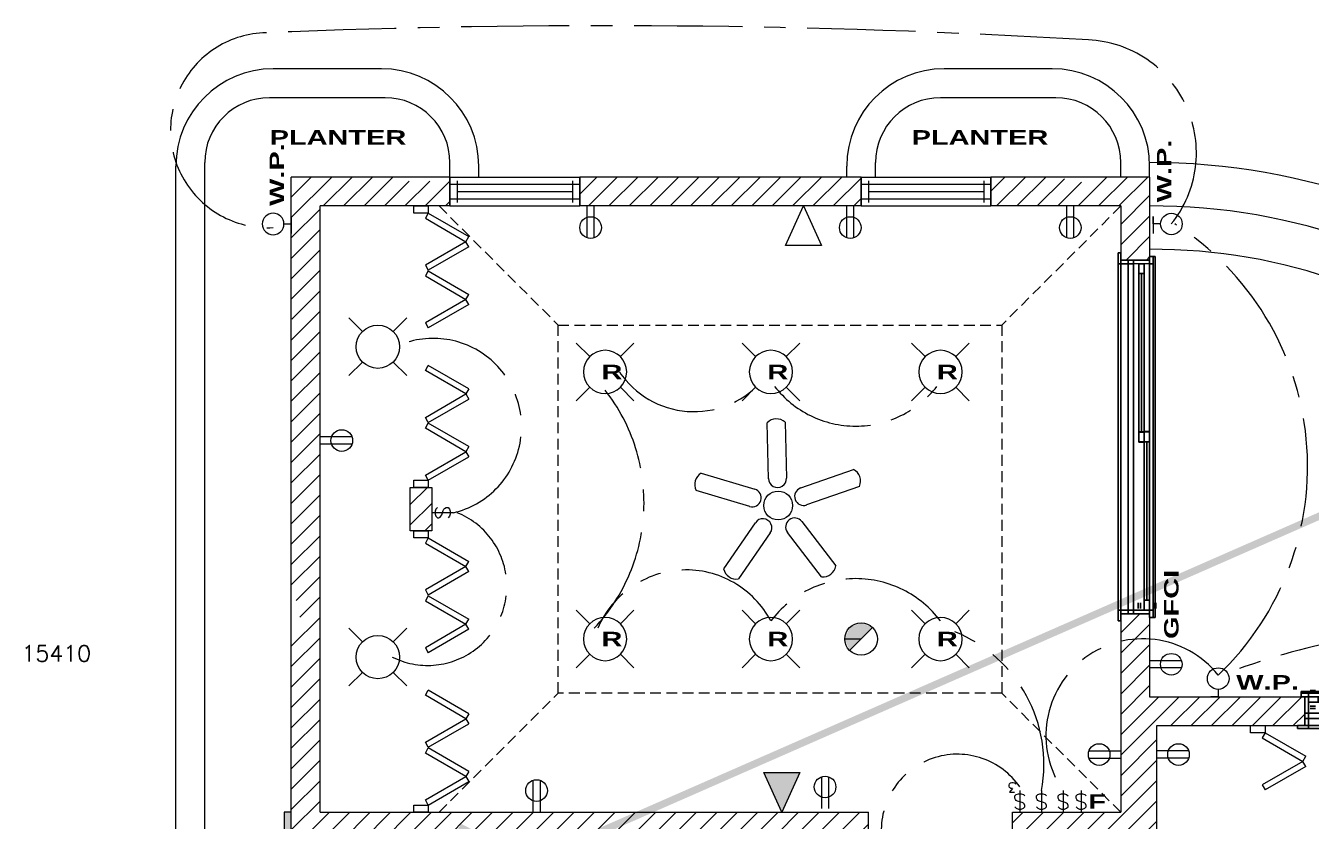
# Model space of a CAD drawing. Header units: inches. Extents: x 110 to 1392, y 6 to 1078.
# Drawn here: x 169.4 to 525.8, y 233.5 to 453.9 of the extents above; entities that cross this region are included whole.
import ezdxf
from ezdxf.enums import TextEntityAlignment as Align

# ---------------------------------------------------------------- set-up
doc = ezdxf.new("R2010")
doc.units = ezdxf.units.IN
doc.header["$LTSCALE"] = 24
doc.header["$MEASUREMENT"] = 0
for name, pattern in [('CENTER', [2, 1.25, -0.25, 0.25, -0.25]), ('DASHED4', [0.1875, 0.125, -0.0625]), ('INVISIBLE', [1000, 0, -1000])]:
    doc.linetypes.add(name, pattern=pattern)
doc.layers.get('0').update_dxf_attribs({"linetype": 'CONTINUOUS'})
for name, color, linetype in [('3DCASE', 7, 'CONTINUOUS'), ('3DDHDW', 7, 'CONTINUOUS'), ('3DDJAMB', 8, 'INVISIBLE'), ('3DDOOR', 10, 'CONTINUOUS'), ('3DGLAZE', 8, 'CONTINUOUS'), ('3DTRIM', 2, 'CONTINUOUS'), ('ANNOBJ', 6, 'CONTINUOUS'), ('BORDERLINE', 5, 'CONTINUOUS'), ('CEILOBJ', 6, 'CONTINUOUS'), ('DASHED', 1, 'DASHED4'), ('DJAMB', 8, 'CONTINUOUS'), ('DOOR', 1, 'CONTINUOUS'), ('DSILL', 1, 'CONTINUOUS'), ('ELIGHTCLG', 74, 'CONTINUOUS'), ('ELIGHTWALL', 74, 'CONTINUOUS'), ('ELINE', 3, 'CENTER'), ('EPOWER', 74, 'CONTINUOUS'), ('ESWITCH', 74, 'CONTINUOUS'), ('HEADER', 2, 'INVISIBLE'), ('JAMB', 2, 'CONTINUOUS'), ('OPENING', 7, 'CONTINUOUS'), ('POCH', 52, 'CONTINUOUS'), ('TEXT', 7, 'CONTINUOUS'), ('TEXT-1', 7, 'CONTINUOUS'), ('TEXT-ELEC-KEY', 7, 'CONTINUOUS'), ('THIN', 1, 'CONTINUOUS'), ('WALL', 2, 'CONTINUOUS'), ('WALLS', 162, 'CONTINUOUS')]:
    doc.layers.add(name, color=color, linetype=linetype)
doc.styles.add('ANNTEXT', font='romans.shx')
doc.styles.add('CITYBLUEPRINT', font='cityb___.ttf', dxfattribs={"width": 1.5, "height": 4})
pattern_1 = [(45, (77, -461), (-2.828427, 2.828427), [])]

# ---------------------------------------------------------------- blocks, each defined once
blk = doc.blocks.new('WDQ_JAMB')
at = {"color": 0}
blk.add_lwpolyline([(-0.5, -0.5), (0.5, -0.5), (0.5, 0.5), (-0.5, 0.5)], close=True, dxfattribs=at)
blk = doc.blocks.new('DOOR3D12')
at = {"layer": '3DDOOR'}
for points in [[(0, 0, -1), (0, 1, -1), (0, 1), (0, 0)], [(0.5143, 1), (0.5143, 1, -1), (0, 1, -1), (0, 1)], [(0.0286, 0.975, -1), (0.0286, 0.0375, -1), (0.0286, 0.0375), (0.0286, 0.975)], [(0.4857, 0.975, -1), (0.0286, 0.975, -1), (0.0286, 0.975), (0.4857, 0.975)], [(1, 1, -1), (1, 1, -2), (0.4857, 1, -2), (0.4857, 1, -1)], [(0.4857, 0, -2), (0.4857, 1, -2), (0.4857, 1, -1), (0.4857, 0, -1)], [(0.4857, 0.975), (0.4857, 0.0375), (0.4857, 0.0375, -1), (0.4857, 0.975, -1)], [(0.5143, 0.975, -2), (0.5142, 0.0375, -2), (0.5142, 0.0375, -1), (0.5143, 0.975, -1)], [(0.5143, 0, -1), (0.5143, 1, -1), (0.5143, 1), (0.5143, 0)], [(0.9714, 0.975, -2), (0.5143, 0.975, -2), (0.5143, 0.975, -1), (0.9714, 0.975, -1)], [(0.9714, 0.975, -1), (0.9714, 0.0375, -1), (0.9714, 0.0375, -2), (0.9714, 0.975, -2)], [(1, 0, -2), (1, 1, -2), (1, 1, -1), (1, 0, -1)], [(0.4857, 0.0375, -1), (0.0286, 0.0375, -1), (0.0286, 0.0375), (0.4857, 0.0375)], [(0.9714, 0.0375, -2), (0.5142, 0.0375, -2), (0.5142, 0.0375, -1), (0.9714, 0.0375, -1)], [(0, 0), (0.5143, 0), (0.5143, 0, -1), (0, 0, -1)], [(0.4857, 0, -1), (1, 0, -1), (1, 0, -2), (0.4857, 0, -2)]]:
    blk.add_3dface(points, dxfattribs=at)
for points, invisible_edges in [([(0.0286, 0.975, -1), (0, 1, -1), (0.5143, 1, -1), (0.4857, 0.975, -1)], 5), ([(0.0286, 0.0375, -1), (0, 0, -1), (0, 1, -1), (0.0286, 0.975, -1)], 5), ([(0.0286, 0.975), (0, 1), (0.5143, 1), (0.4857, 0.975)], 5), ([(0.0286, 0.0375), (0, 0), (0, 1), (0.0286, 0.975)], 5), ([(0.5142, 0.0375, -2), (0.4857, 0, -2), (0.4857, 1, -2), (0.5143, 0.975, -2)], 5), ([(0.5143, 0.975, -2), (0.4857, 1, -2), (1, 1, -2), (0.9714, 0.975, -2)], 5), ([(0.4857, 0.0375, -1), (0.4857, 0.975, -1), (0.5143, 1, -1), (0.5143, 0, -1)], 10), ([(0.5142, 0.0375, -1), (0.4857, 0, -1), (0.4857, 1, -1), (0.5143, 0.975, -1)], 5), ([(0.5143, 0.975, -1), (0.4857, 1, -1), (1, 1, -1), (0.9714, 0.975, -1)], 5), ([(0.4857, 0.0375), (0.4857, 0.975), (0.5143, 1), (0.5143, 0)], 10), ([(0.9714, 0.0375, -2), (0.9714, 0.975, -2), (1, 1, -2), (1, 0, -2)], 10), ([(0.9714, 0.0375, -1), (0.9714, 0.975, -1), (1, 1, -1), (1, 0, -1)], 10), ([(0.4857, 0.0375, -1), (0.5143, 0, -1), (0, 0, -1), (0.0286, 0.0375, -1)], 5), ([(0.4857, 0.0375), (0.5143, 0), (0, 0), (0.0286, 0.0375)], 5), ([(0.9714, 0.0375, -2), (1, 0, -2), (0.4857, 0, -2), (0.5142, 0.0375, -2)], 5), ([(0.9714, 0.0375, -1), (1, 0, -1), (0.4857, 0, -1), (0.5142, 0.0375, -1)], 5)]:
    blk.add_3dface(points, dxfattribs=dict(at, invisible_edges=invisible_edges))
at = {"layer": '3DGLAZE'}
for points in [[(0.4857, 0.0375, -0.5), (0.0286, 0.0375, -0.5), (0.0286, 0.975, -0.5), (0.4857, 0.975, -0.5)], [(0.9714, 0.0375, -1.5), (0.5142, 0.0375, -1.5), (0.5143, 0.975, -1.5), (0.9714, 0.975, -1.5)]]:
    blk.add_3dface(points, dxfattribs=at)
blk = doc.blocks.new('DOORKNB3')
at = {"flags": 128}
for points, elevation in [([(-0.75, 5.69), (0.75, 5.69), (0.75, -3.31), (-0.75, -3.31)], -3.75), ([(-0.75, 5.69), (0.75, 5.69), (0.75, -3.31), (-0.75, -3.31)], 1.25), ([(-0.19, 4.28), (-0.38, 3.96), (-0.19, 3.63), (0.19, 3.63), (0.38, 3.96), (0.19, 4.28)], -3), ([(-0.19, -1.26), (-0.38, -1.58), (-0.19, -1.91), (0.19, -1.91), (0.38, -1.58), (0.19, -1.26)], -3)]:
    blk.add_lwpolyline(points, close=True, dxfattribs=dict(at, elevation=elevation))
for points in [[(-0.19, 4.28), (-0.38, 3.96), (-0.19, 3.63), (0.19, 3.63), (0.38, 3.96), (0.19, 4.28)], [(-0.19, -1.26), (-0.38, -1.58), (-0.19, -1.91), (0.19, -1.91), (0.38, -1.58), (0.19, -1.26)]]:
    blk.add_lwpolyline(points, close=True, dxfattribs=at)
for points in [[(0.75, 5.69, -3.75), (-0.75, 5.69, -3.75), (-0.75, -3.31, -3.75), (0.75, -3.31, -3.75)], [(0.75, 5.69, -3), (-0.75, 5.69, -3), (-0.75, -3.31, -3), (0.75, -3.31, -3)], [(0.75, 5.69, 2), (-0.75, 5.69, 2), (-0.75, -3.31, 2), (0.75, -3.31, 2)], [(0.75, 5.69, 1.25), (-0.75, 5.69, 1.25), (-0.75, -3.31, 1.25), (0.75, -3.31, 1.25)]]:
    blk.add_3dface(points)
blk = doc.blocks.new('DR_S2')
at = {"layer": 'DOOR'}
for p, q in [((-0.015625, 0), (-0.015625, -1)), ((-0.015625, 0), (0.5, 0)), ((0.5, 0), (0.5, -1)), ((-0.5, -1), (-0.5, -2)), ((-0.5, -1), (0.015625, -1)), ((-0.015625, -1), (0.5, -1)), ((0.015625, -1), (0.015625, -2)), ((-0.5, -2), (0.015625, -2))]:
    blk.add_line(p, q, dxfattribs=at)
blk = doc.blocks.new('ABWD_SD8')
at = {"layer": 'DJAMB'}
for p, q in [((-98, 0), (-97, 0)), ((-97, 0, -4.5), (-98, 0, -4.5)), ((-97, 0), (-97, 0, -4.5)), ((0, 0), (-1, 0)), ((-1, 0), (-1, 0, -4.5)), ((-1, 0, -4.5), (0, 0, -4.5))]:
    blk.add_line(p, q, dxfattribs=at)
at = {"layer": '3DDHDW', "zscale": 0.8571428571428571}
blk.add_blockref('DOORKNB3', (-95.75, 36), dxfattribs=at)
at = {"layer": '3DDOOR', "xscale": 96, "yscale": 79, "zscale": 1.5}
blk.add_blockref('DOOR3D12', (-97, 0), dxfattribs=at)
at = {"layer": 'DOOR', "extrusion": (0, -1, 0), "xscale": -96, "yscale": 1.5}
blk.add_blockref('DR_S2', (-49, 0), dxfattribs=at)
at = {"layer": '3DDJAMB'}
mesh = blk.add_polyface(dxfattribs=at)
corners = [(0, 0), (0, 80), (-1, 0), (-1, 79), (-1, 0, -4.5), (-1, 79, -4.5), (0, 0, -4.5), (0, 80, -4.5), (-98, 80), (-97, 79), (-97, 79, -4.5), (-98, 80, -4.5), (-98, 0), (-97, 0), (-97, 0, -4.5), (-98, 0, -4.5)]
mesh.append_faces([[corners[k] for k in face] for face in [(0, 1, 3, 2), (2, 3, 5, 4), (4, 5, 7, 6), (6, 7, 1, 0), (1, 8, 9, 3), (3, 9, 10, 5), (5, 10, 11, 7), (7, 11, 8, 1), (8, 12, 13, 9), (9, 13, 14, 10), (10, 14, 15, 11), (11, 15, 12, 8), (12, 13, 14, 15)]])
mesh.append_faces([[corners[k] for k in face] for face in [(0, 2, 4, 6)]], dxfattribs={"vtx0": -1, "vtx1": -1, "vtx2": -1, "vtx3": -1})
blk = doc.blocks.new('ABWD$SD8$1711')
at = {"layer": '3DTRIM'}
mesh = blk.add_polyface(dxfattribs=at)
corners = [(-1, 0, -8), (-1, 80, -8), (-1, 0, -8.75), (-1, 80, -8.75), (2, 0, -8.75), (2, 83, -8.75), (2, 0, -8), (2, 83, -8), (-97, 80, -8), (-97, 80, -8.75), (-100, 83, -8.75), (-100, 83, -8), (-97, 0, -8), (-97, 0, -8.75), (-100, 0, -8.75), (-100, 0, -8)]
mesh.append_faces([[corners[k] for k in face] for face in [(0, 1, 3, 2), (2, 3, 5, 4), (4, 5, 7, 6), (6, 7, 1, 0), (1, 8, 9, 3), (3, 9, 10, 5), (5, 10, 11, 7), (7, 11, 8, 1), (8, 12, 13, 9), (9, 13, 14, 10), (10, 14, 15, 11), (11, 15, 12, 8), (12, 13, 14, 15)]])
mesh.append_faces([[corners[k] for k in face] for face in [(0, 2, 4, 6)]], dxfattribs={"vtx0": -1, "vtx1": -1, "vtx2": -1, "vtx3": -1})
mesh = blk.add_polyface(dxfattribs=at)
corners = [(-1, 0, -4.5), (-1, 80, -4.5), (0, 0, -4.5), (0, 81, -4.5), (0, 0, -8), (0, 81, -8), (-1, 0, -8), (-1, 80, -8), (-97, 80, -4.5), (-98, 81, -4.5), (-98, 81, -8), (-97, 80, -8), (-97, 0, -4.5), (-98, 0, -4.5), (-98, 0, -8), (-97, 0, -8)]
mesh.append_faces([[corners[k] for k in face] for face in [(0, 1, 3, 2), (2, 3, 5, 4), (4, 5, 7, 6), (6, 7, 1, 0), (1, 8, 9, 3), (3, 9, 10, 5), (5, 10, 11, 7), (7, 11, 8, 1), (8, 12, 13, 9), (9, 13, 14, 10), (10, 14, 15, 11), (11, 15, 12, 8), (12, 13, 14, 15)]])
mesh.append_faces([[corners[k] for k in face] for face in [(0, 2, 4, 6)]], dxfattribs={"vtx0": -1, "vtx1": -1, "vtx2": -1, "vtx3": -1})
blk = doc.blocks.new('ABWD$SD8')
at = {"layer": '3DCASE'}
mesh = blk.add_polyface(dxfattribs=at)
corners = [(-1, 0, 1), (-1, 80, 1), (-1, 0), (-1, 80), (1, 0), (1, 82), (1, 0, 1), (1, 82, 1), (-97, 80, 1), (-97, 80), (-99, 82), (-99, 82, 1), (-97, 0, 1), (-97, 0), (-99, 0), (-99, 0, 1)]
mesh.append_faces([[corners[k] for k in face] for face in [(0, 1, 3, 2), (2, 3, 5, 4), (4, 5, 7, 6), (6, 7, 1, 0), (1, 8, 9, 3), (3, 9, 10, 5), (5, 10, 11, 7), (7, 11, 8, 1), (8, 12, 13, 9), (9, 13, 14, 10), (10, 14, 15, 11), (11, 15, 12, 8), (12, 13, 14, 15)]])
mesh.append_faces([[corners[k] for k in face] for face in [(0, 2, 4, 6)]], dxfattribs={"vtx0": -1, "vtx1": -1, "vtx2": -1, "vtx3": -1})
blk = doc.blocks.new('ABWD_SD8_1711')
at = {"layer": '3DDHDW'}
for points in [[(-50.001, 1), (50.001, 1), (50.001, 0, 1.5), (-50.001, 0, 1.5)], [(-50.001, 1), (-50.001, 0), (-50.001, 0, 1.5)], [(-50.001, 0, 1.5), (50.001, 0, 1.5), (50.001, 0, 1.5), (-50.001, 0, 1.5)], [(-49, 1, -4.5), (49, 1, -4.5), (49, 0, -6), (-49, 0, -6)], [(-49, 1, -4.5), (-49, 0, -4.5), (-49, 0, -6)], [(-49, 0, -6), (49, 0, -6), (49, 0, -6), (-49, 0, -6)], [(-48, 1), (48, 1), (48, 1, -4.5), (-48, 1, -4.5)], [(49, 1, -4.5), (49, 0, -4.5), (49, 0, -6)], [(50.001, 1), (50.001, 0), (50.001, 0, 1.5)]]:
    blk.add_3dface(points, dxfattribs=at)
at = {"layer": 'DSILL'}
for p, q in [((-50.001, 0), (-50.001, 0, 1.5)), ((-50.001, 0, 1.5), (50.001, 0, 1.5)), ((-49, 0, -4.5), (-49, 0, -6)), ((-49, 0, -6), (49, 0, -6)), ((49, 0, -6), (49, 0, -4.5)), ((50.001, 0, 1.5), (50.001, 0))]:
    blk.add_line(p, q, dxfattribs=at)
at = {"layer": 'HEADER'}
for p, q in [((49, 0), (-49, 0)), ((49, 0, -8), (-49, 0, -8))]:
    blk.add_line(p, q, dxfattribs=at)
for name, p in [('ABWD$SD8$1711', (49, 0)), ('ABWD$SD8', (49, 0)), ('ABWD_SD8', (49, 1))]:
    blk.add_blockref(name, p)
blk = doc.blocks.new('E_L1')
at = {"color": 0}
for p, q in [((-0.707, 0.707), (-1.333, 1.333)), ((0.707, 0.707), (1.333, 1.333)), ((-1.333, -1.333), (-0.707, -0.707)), ((1.333, -1.333), (0.707, -0.707))]:
    blk.add_line(p, q, dxfattribs=at)
blk.add_circle((0, 0), 1, dxfattribs=at)
blk = doc.blocks.new('CFAN48')
at = {"color": 0}
for p, q in [((-2.69, 7.43), (-3.08, 22.93)), ((1.92, 23.06), (2.31, 7.56)), ((-21.33, 8.95), (-6.48, 4.53)), ((6.24, 4.85), (20.86, 10.01)), ((-7.9, -0.26), (-22.76, 4.16)), ((22.52, 5.3), (7.9, 0.14)), ((-15.11, -17.52), (-6.31, -4.76)), ((6.54, -4.43), (15.97, -16.74)), ((-2.2, -7.59), (-10.99, -20.36)), ((12, -19.78), (2.57, -7.47))]:
    blk.add_line(p, q, dxfattribs=at)
blk.add_circle((0, 0), 4, dxfattribs=at)
for centre, radius, start, end in [((-0.51, 20.37), 3.63, 47.8385, 135.0442), ((-19.53, 5.81), 3.63, 119.8385, 207.0442), ((-0.19, 7.5), 2.5, 181.4413, 1.4413), ((19.21, 6.78), 3.63, 335.8385, 63.0442), ((-7.19, 2.14), 2.5, 253.4413, 73.4413), ((7.07, 2.5), 2.5, 109.4413, 289.4413), ((4.56, -5.95), 2.5, 37.4413, 217.4413), ((-4.25, -6.18), 2.5, 325.4413, 145.4413), ((-11.56, -16.78), 3.63, 191.8385, 279.0442), ((12.39, -16.18), 3.63, 263.8385, 351.0442)]:
    blk.add_arc(centre, radius, start, end, dxfattribs=at)
blk = doc.blocks.new('AG15C')
for p, q in [((1, 0), (0, 0)), ((0.184, 0.165), (0.15, 0.068)), ((0.15, 0.068), (0.15, -0.068)), ((0.252, 0.233), (0.184, 0.165)), ((0.451, -0.102), (0.519, 0.102)), ((0.519, 0.102), (0.549, 0.165)), ((0.549, 0.165), (0.583, 0.199)), ((0.583, 0.199), (0.651, 0.233)), ((0.651, 0.233), (0.753, 0.233)), ((0.753, 0.233), (0.816, 0.165)), ((0.816, 0.165), (0.85, 0.068)), ((0.85, 0.068), (0.85, -0.068)), ((1.103, 0.344), (0.931, 0.472)), ((0.931, 0.472), (0.931, 0.238)), ((1.103, 0.409), (1.125, 0.45)), ((1.103, 0.344), (1.103, 0.409)), ((1.125, 0.45), (1.147, 0.472)), ((1.147, 0.472), (1.209, 0.494)), ((1.209, 0.494), (1.253, 0.494)), ((1.253, 0.494), (1.319, 0.472)), ((1.337, 0.216), (1.297, 0.194)), ((1.319, 0.472), (1.359, 0.431)), ((1.359, 0.238), (1.337, 0.216)), ((1.359, 0.431), (1.381, 0.366)), ((1.381, 0.3), (1.359, 0.238)), ((1.381, 0.366), (1.381, 0.3)), ((0.15, -0.068), (0.184, -0.165)), ((0.184, -0.165), (0.252, -0.233)), ((0.252, -0.233), (0.315, -0.233)), ((0.315, -0.233), (0.383, -0.199)), ((0.383, -0.199), (0.417, -0.165)), ((0.417, -0.165), (0.451, -0.102)), ((0.816, -0.165), (0.753, -0.233)), ((0.85, -0.068), (0.816, -0.165))]:
    blk.add_line(p, q)
blk = doc.blocks.new('AG15B')
for p, q in [((1, 0), (0, 0)), ((0.184, 0.165), (0.15, 0.068)), ((0.15, 0.068), (0.15, -0.068)), ((0.252, 0.233), (0.184, 0.165)), ((0.451, -0.102), (0.519, 0.102)), ((0.519, 0.102), (0.549, 0.165)), ((0.549, 0.165), (0.583, 0.199)), ((0.583, 0.199), (0.651, 0.233)), ((0.651, 0.233), (0.753, 0.233)), ((0.753, 0.233), (0.816, 0.165)), ((0.816, 0.165), (0.85, 0.068)), ((0.85, 0.068), (0.85, -0.068)), ((0.15, -0.068), (0.184, -0.165)), ((0.184, -0.165), (0.252, -0.233)), ((0.252, -0.233), (0.315, -0.233)), ((0.315, -0.233), (0.383, -0.199)), ((0.383, -0.199), (0.417, -0.165)), ((0.417, -0.165), (0.451, -0.102)), ((0.816, -0.165), (0.753, -0.233)), ((0.85, -0.068), (0.816, -0.165))]:
    blk.add_line(p, q)
blk = doc.blocks.new('AB151')
for p, q in [((1.472, 0.166), (0, 0.166)), ((1.472, -0.166), (0, -0.166))]:
    blk.add_line(p, q)
blk.add_circle((1, 0), 0.5)
blk = doc.blocks.new('AB161')
for p, q in [((0, 0), (0, 0.346)), ((0, 0.346), (0, -0.433)), ((0.338, 0), (0, 0))]:
    blk.add_line(p, q)
blk.add_circle((0.838, 0), 0.5)

msp = doc.modelspace()

# ---------------------------------------------------------------- hatches: boundary and pattern name
at = {"layer": 'POCH'}
h = msp.add_hatch(dxfattribs=at)
h.set_pattern_fill('_U', color=256, scale=4, angle=45, style=0, pattern_type=0)
h.set_pattern_definition(pattern_1)
edge = h.paths.add_edge_path()
edge.add_line((403, 236), (251, 236))
edge.add_line((251, 236), (251, 404))
edge.add_line((251, 404), (287, 404))
edge.add_line((287, 404), (287, 412))
edge.add_line((287, 412), (284.4063796, 412))
edge.add_arc((279.0694213, 421.9894349), 11.32572, 268.952645747, 298.113819695, ccw=False)
edge.add_arc((277.8570042, 421.9466137), 11.32572, 241.429862899, 275.092915119, ccw=False)
edge.add_line((272.4406577, 412), (243, 412))
edge.add_line((243, 412), (243, 377.9549674))
edge.add_arc((232.0694213, 374.9894349), 11.32572, 0, 15.179300791, ccw=False)
edge.add_arc((232.0694213, 374.9894349), 11.32572, -15.179300791, 0, ccw=False)
edge.add_line((243, 372.0239024), (243, 296.9548278))
edge.add_arc((234.0694213, 289.9894349), 11.32572, 0, 37.952401962, ccw=False)
edge.add_arc((234.0694213, 289.9894349), 11.32572, 322.047598038, 360, ccw=False)
edge.add_line((243, 283.024042), (243, 228))
edge.add_line((243, 228), (287, 228))
edge.add_line((287, 228), (287, 194))
edge.add_line((287, 194), (295, 194))
edge.add_line((295, 194), (295, 230))
edge.add_line((295, 230), (397, 230))
edge.add_line((397, 230), (397, 206))
edge.add_line((397, 206), (373, 206))
edge.add_line((373, 206), (373, 202))
edge.add_line((373, 202), (397, 202))
edge.add_line((397, 202), (397, 98))
edge.add_line((397, 98), (403, 98))
edge.add_line((403, 98), (403, 236))
h = msp.add_hatch(dxfattribs=at)
h.set_pattern_fill('_U', color=256, scale=4, angle=45, style=0, pattern_type=0)
h.set_pattern_definition(pattern_1)
h.paths.add_polyline_path([(401, 412), (323, 412), (323, 404), (401, 404)])
h = msp.add_hatch(dxfattribs=at)
h.set_pattern_fill('_U', color=256, scale=4, angle=45, style=0, pattern_type=0)
h.set_pattern_definition(pattern_1)
edge = h.paths.add_edge_path()
edge.add_line((481, 412), (468.4063796, 412))
edge.add_arc((463.0694213, 421.9894349), 11.32572, 268.952645747, 298.113819695, ccw=False)
edge.add_arc((461.8570042, 421.9466137), 11.32572, 241.429862899, 275.092915119, ccw=False)
edge.add_line((456.4406577, 412), (437, 412))
edge.add_line((437, 412), (437, 404))
edge.add_line((437, 404), (473, 404))
edge.add_line((473, 404), (473, 389))
edge.add_line((473, 389), (481, 389))
edge.add_line((481, 389), (481, 412))
h = msp.add_hatch(dxfattribs=at)
h.set_pattern_fill('_U', color=256, scale=4, angle=45, style=0, pattern_type=0)
h.set_pattern_definition([(45, (0, 0), (-2.828427, 2.828427), [])])
h.paths.add_polyline_path([(282, 326), (276, 326), (276, 314), (282, 314)])
h = msp.add_hatch(dxfattribs=at)
h.set_pattern_fill('_U', color=256, scale=4, angle=45, style=0, pattern_type=0)
h.set_pattern_definition(pattern_1)
h.paths.add_polyline_path([(481, 291), (473, 291), (473, 236), (443, 236), (443, 230), (447, 230), (473, 230), (473, 214), (483, 214), (483, 260), (524, 260), (524, 268), (481, 268)])

# ---------------------------------------------------------------- linework, layer by layer
at = {"layer": 'ANNOBJ'}
for p, q in [((268, 442), (238, 442)), ((454, 442), (424, 442)), ((269, 434), (237, 434)), ((455, 434), (423, 434)), ((211, 51), (211, 415)), ((219, 50), (219, 416)), ((287, 412), (287, 416)), ((295, 412), (295, 415)), ((397, 412), (397, 415)), ((405, 412), (405, 416)), ((473, 412), (473, 416)), ((481, 412), (481, 415))]:
    msp.add_line(p, q, dxfattribs=at)
msp.add_lwpolyline([(305.3357268, 223.2559119, 3, 3, 0), (289.3285464, 231.4881762, 0, 0, 0), (195, 280, 0, 0, 0), (192, 280, 0, 0, 0)], format="xyseb", dxfattribs=at)
for centre, radius, start, end in [((238, 415), 27, 90, 180), ((268, 415), 27, 0, 90), ((424, 415), 27, 90, 180), ((454, 415), 27, 0, 90), ((237, 416), 18, 90, 180), ((269, 416), 18, 0, 90), ((423, 416), 18, 90, 180), ((455, 416), 18, 0, 90), ((481.6080142, 235.1260822), 180.8750961, 10.471666809, 90.222066707), ((481.6080142, 235.1260822), 168.8750961, 11.225101656, 90.222066707), ((481.6080142, 235.1260822), 156.8750961, 12.096259352, 90.222066707)]:
    msp.add_arc(centre, radius, start, end, dxfattribs=at)
at = {"layer": 'BORDERLINE'}
msp.add_line((243, 236), (241, 236), dxfattribs=at)
at = {"layer": 'DASHED'}
for p, q in [((284, 404), (317, 371)), ((473, 404), (440, 371)), ((317, 371), (440, 371)), ((317, 269), (317, 371)), ((440, 371), (440, 269)), ((284, 236), (317, 269)), ((440, 269), (317, 269)), ((473, 236), (440, 269))]:
    msp.add_line(p, q, dxfattribs=at)
at = {"layer": 'DASHED', "const_width": 2}
msp.add_lwpolyline([(293, 215), (683, 386)], dxfattribs=at)
at = {"layer": 'DOOR'}
for p, q in [((281, 402), (280.1875, 400.5927087)), ((280.1875, 400.5927087), (291.4458302, 394.0927087)), ((281, 402), (292.2583302, 395.5)), ((291.4458302, 394.0927087), (280.1875, 387.5927087)), ((292.2583302, 392.6854174), (281, 386.1854174)), ((291.4458302, 394.0927087), (292.2583302, 395.5)), ((292.2583302, 392.6854174), (291.4458302, 394.0927087)), ((280.1875, 387.5927087), (281, 386.1854174)), ((281, 386), (280.1875, 384.5927087)), ((281, 386), (292.2583302, 379.5)), ((280.1875, 384.5927087), (291.4458302, 378.0927087)), ((291.4458302, 378.0927087), (280.1875, 371.5927087)), ((291.4458302, 378.0927087), (292.2583302, 379.5)), ((292.2583302, 376.6854174), (291.4458302, 378.0927087)), ((292.2583302, 376.6854174), (281, 370.1854174)), ((280.1875, 371.5927087), (281, 370.1854174)), ((280.1875, 358.4072913), (281, 359.8145826)), ((291.4458302, 351.9072913), (280.1875, 358.4072913)), ((292.2583302, 353.3145826), (281, 359.8145826)), ((292.2583302, 353.3145826), (291.4458302, 351.9072913)), ((280.1875, 345.4072913), (291.4458302, 351.9072913)), ((281, 344), (292.2583302, 350.5)), ((291.4458302, 351.9072913), (292.2583302, 350.5)), ((281, 344), (280.1875, 345.4072913)), ((280.1875, 342.4072913), (281, 343.8145826)), ((291.4458302, 335.9072913), (280.1875, 342.4072913)), ((292.2583302, 337.3145826), (281, 343.8145826)), ((280.1875, 329.4072913), (291.4458302, 335.9072913)), ((292.2583302, 337.3145826), (291.4458302, 335.9072913)), ((291.4458302, 335.9072913), (292.2583302, 334.5)), ((281, 328), (292.2583302, 334.5)), ((281, 328), (280.1875, 329.4072913)), ((281, 312), (280.1875, 310.5927087)), ((280.1875, 310.5927087), (291.4458302, 304.0927087)), ((281, 312), (292.2583302, 305.5)), ((291.4458302, 304.0927087), (280.1875, 297.5927087)), ((291.4458302, 304.0927087), (292.2583302, 305.5)), ((292.2583302, 302.6854174), (291.4458302, 304.0927087)), ((292.2583302, 302.6854174), (281, 296.1854174)), ((280.1875, 297.5927087), (281, 296.1854174)), ((281, 296), (280.1875, 294.5927087)), ((281, 296), (292.2583302, 289.5)), ((280.1875, 294.5927087), (291.4458302, 288.0927087)), ((291.4458302, 288.0927087), (292.2583302, 289.5)), ((291.4458302, 288.0927087), (280.1875, 281.5927087)), ((292.2583302, 286.6854174), (281, 280.1854174)), ((292.2583302, 286.6854174), (291.4458302, 288.0927087)), ((280.1875, 281.5927087), (281, 280.1854174)), ((280.1875, 268.4072913), (281, 269.8145826)), ((291.4458302, 261.9072913), (280.1875, 268.4072913)), ((292.2583302, 263.3145826), (281, 269.8145826)), ((280.1875, 255.4072913), (291.4458302, 261.9072913)), ((281, 254), (292.2583302, 260.5)), ((292.2583302, 263.3145826), (291.4458302, 261.9072913)), ((291.4458302, 261.9072913), (292.2583302, 260.5)), ((513, 258), (512.1875, 256.5927087)), ((513, 258), (524.2583302, 251.5)), ((281, 254), (280.1875, 255.4072913)), ((280.1875, 252.4072913), (281, 253.8145826)), ((292.2583302, 247.3145826), (281, 253.8145826)), ((512.1875, 256.5927087), (523.4458302, 250.0927087)), ((291.4458302, 245.9072913), (280.1875, 252.4072913)), ((523.4458302, 250.0927087), (512.1875, 243.5927087)), ((523.4458302, 250.0927087), (524.2583302, 251.5)), ((524.2583302, 248.6854174), (523.4458302, 250.0927087)), ((292.2583302, 247.3145826), (291.4458302, 245.9072913)), ((524.2583302, 248.6854174), (513, 242.1854174)), ((280.1875, 239.4072913), (291.4458302, 245.9072913)), ((281, 238), (292.2583302, 244.5)), ((291.4458302, 245.9072913), (292.2583302, 244.5)), ((512.1875, 243.5927087), (513, 242.1854174)), ((281, 238), (280.1875, 239.4072913))]:
    msp.add_line(p, q, dxfattribs=at)
at = {"layer": 'ELINE'}
for centre, radius, start, end in [((330.0170644, -1827.0546616), 2280.9930642, 86.6325728345, 92.362263832), ((236.5528319, 424.9834382), 27.0222174, 91.172263029, 273.069929764), ((462.6308411, 418.6962617), 31.3336661, 321.053281541, 87.495600727), ((444.9943182, 331.7954545), 79.7868385, 313.583262275, 57.383918614), ((282.3681747, 342.8237129), 24.480334, 283.30031472, 115.057701331), ((354.6885246, 371.9508197), 24.9527638, 213.992830307, 317.209758983), ((290.1987952, 321.7409639), 50.6089246, 316.649523622, 38.145351973), ((399.5, 371.5), 28.5043856, 217.874983651, 322.125016349), ((280.8183633, 298.6317365), 21.9500646, 243.429123713, 68.115385651), ((352.4782609, 276.5217391), 26.6266634, 27.945909202, 156.825978859), ((399.5, 271.3181818), 29.409126, 36.958453649, 143.041546351), ((412.1011111, 249.3278788), 39.5830944, 349.331493676, 67.889425656), ((571, 93.9230769), 193.2037738, 68.757762623, 111.242237377), ((479.0693283, 257.2349651), 26.8171477, 38.694005527, 214.618211305), ((427.6661676, 231.0003743), 21.0820484, 34.69354498, 251.566659729)]:
    msp.add_arc(centre, radius, start, end, dxfattribs=at)
at = {"layer": 'JAMB'}
for points in [[(287, 412, 21), (287, 404, 21), (287, 404, 81), (287, 412, 81)], [(323, 412, 21), (323, 404, 21), (323, 404, 81), (323, 412, 81)], [(401, 412, 21), (401, 404, 21), (401, 404, 81), (401, 412, 81)], [(437, 412, 21), (437, 404, 21), (437, 404, 81), (437, 412, 81)], [(473, 389), (481, 389), (481, 389, 81), (473, 389, 81)], [(473, 291), (481, 291), (481, 291, 81), (473, 291, 81)], [(524, 260), (524, 268), (524, 268, 81), (524, 260, 81)]]:
    msp.add_3dface(points, dxfattribs=at)
at = {"layer": 'TEXT-ELEC-KEY'}
for p, q in [((397.8180177, 280.8180185), (404.1819787, 287.1819796)), ((400.9999982, 283.9999991), (396.4999982, 283.9999991))]:
    msp.add_line(p, q, dxfattribs=at)
at = {"layer": 'TEXT-ELEC-KEY', "flags": 128}
for points in [[(384.9999991, 404.0000018), (389.9999991, 393.0000018), (379.9999991, 393.0000018)], [(379.0000009, 235.9999982), (374.0000009, 246.9999982), (384.0000009, 246.9999982)]]:
    msp.add_lwpolyline(points, close=True, dxfattribs=at)
at = {"layer": 'TEXT-ELEC-KEY'}
msp.add_circle((400.9999982, 283.9999991), 4.5, dxfattribs=at)
for points in [[(397.8180177, 287.1819796), (400.9999982, 283.9999991), (396.4999982, 283.9999991), (400.9999982, 283.9999991)], [(400.9999982, 288.4999991), (400.9999982, 283.9999991), (397.8180177, 287.1819796), (400.9999982, 283.9999991)], [(404.1819787, 287.1819796), (400.9999982, 283.9999991), (400.9999982, 288.4999991), (400.9999982, 283.9999991)], [(396.4999982, 283.9999991), (400.9999982, 283.9999991), (397.8180177, 280.8180185), (400.9999982, 283.9999991)], [(379.0000009, 235.9999982), (374.0000009, 246.9999982), (384.0000009, 246.9999982), (374.0000009, 246.9999982)]]:
    msp.add_solid(points, dxfattribs=at)
at = {"layer": 'THIN'}
for p, q in [((287, 412), (323, 412)), ((287, 410), (323, 410)), ((289, 411), (289, 405)), ((321, 411), (321, 405)), ((401, 412), (437, 412)), ((401, 410), (437, 410)), ((403, 411), (403, 405)), ((435, 411), (435, 405)), ((289, 408), (321, 408)), ((403, 408), (435, 408)), ((287, 406), (323, 406)), ((287, 404), (323, 404)), ((401, 406), (437, 406)), ((401, 404), (437, 404))]:
    msp.add_line(p, q, dxfattribs=at)
at = {"layer": 'WALL'}
for p, q in [((243, 228), (243, 412)), ((287, 412), (243, 412)), ((401, 412), (323, 412)), ((481, 412), (437, 412)), ((481, 412), (481, 389)), ((251, 236), (251, 404)), ((287, 404), (251, 404)), ((401, 404), (323, 404)), ((473, 404), (437, 404)), ((473, 404), (473, 389)), ((473, 291), (473, 236)), ((481, 291), (481, 268)), ((481, 268), (524, 268)), ((483, 116), (483, 260)), ((483, 260), (524, 260)), ((251, 236), (403, 236)), ((403, 98), (403, 236)), ((443, 236), (473, 236)), ((443, 230), (443, 236))]:
    msp.add_line(p, q, dxfattribs=at)
msp.add_lwpolyline([(276, 326), (282, 326), (282, 314), (276, 314)], close=True, dxfattribs=at)
at = {"layer": 'WALLS'}
msp.add_line((241, 236), (241, 226), dxfattribs=at)
at = {"layer": 'WALLS', "const_width": 2}
msp.add_lwpolyline([(251, 227), (242, 227), (242, 236)], dxfattribs=at)

# ---------------------------------------------------------------- block references
at = {"layer": 'CEILOBJ'}
msp.add_blockref('CFAN48', (378, 321, 108), dxfattribs=at)
at = {"layer": 'ELIGHTCLG', "xscale": 6, "yscale": 6, "zscale": 6}
for p in [(267, 365, 108), (267, 279, 108)]:
    msp.add_blockref('E_L1', p, dxfattribs=at)
at = {"layer": 'ELIGHTCLG', "xscale": -6, "yscale": 6, "zscale": 6, "rotation": 180}
for p in [(330, 358, 108), (376, 358, 108), (423, 358, 108), (330, 284, 108), (376, 284, 108), (423, 284, 108)]:
    msp.add_blockref('E_L1', p, dxfattribs=at)
at = {"layer": 'ELIGHTWALL', "yscale": 6, "zscale": 6}
for p, xscale in [((243, 399, 72), -6), ((482, 399, 72), 6)]:
    msp.add_blockref('AB161', p, dxfattribs=dict(at, xscale=xscale))
at = {"layer": 'ELIGHTWALL', "xscale": 6, "yscale": 6, "zscale": 6, "rotation": 90}
msp.add_blockref('AB161', (500, 268, 72), dxfattribs=at)
at = {"layer": 'EPOWER', "xscale": 6, "yscale": 6, "zscale": 6}
for p, rotation in [((326, 404, 18), 270), ((398, 404, 18), 270), ((459, 404, 18), 270), ((473, 252, 18), 180), ((391, 237, 18), 90), ((311, 236, 18), 90)]:
    msp.add_blockref('AB151', p, dxfattribs=dict(at, rotation=rotation))
for p in [(251, 339, 18), (481, 277, 18), (483, 252, 18)]:
    msp.add_blockref('AB151', p, dxfattribs=at)
at = {"layer": 'ESWITCH', "xscale": 6, "yscale": 6, "zscale": 6}
msp.add_blockref('AG15B', (282, 319, 48), dxfattribs=at)
at = {"layer": 'ESWITCH', "xscale": 6, "yscale": 6, "zscale": 6, "rotation": 90}
for name, p in [('AG15C', (445, 236, 48)), ('AG15B', (451, 236, 48)), ('AG15B', (457, 236, 48)), ('AG15B', (462, 236, 48))]:
    msp.add_blockref(name, p, dxfattribs=at)
at = {"layer": 'JAMB', "xscale": -2, "yscale": 4, "zscale": 80, "rotation": 270}
for p in [(279, 403), (279, 327), (279, 313), (511, 259), (279, 237)]:
    msp.add_blockref('WDQ_JAMB', p, dxfattribs=at)
at = {"layer": 'OPENING', "extrusion": (1, 0, 0)}
msp.add_blockref('ABWD_SD8_1711', (340, 0, 481), dxfattribs=at)
at = {"layer": 'OPENING', "extrusion": (0, 1, 0), "xscale": -1}
msp.add_blockref('ABWD_SD8_1711', (-573, 0, 268), dxfattribs=at)

# ---------------------------------------------------------------- texts
at = {"style": 'ANNTEXT'}
msp.add_text('15410', height=4.5, dxfattribs=at).set_placement((187.5, 277.75), align=Align.RIGHT)
at = {"layer": 'TEXT', "style": 'CITYBLUEPRINT', "width": 1.5}
msp.add_text('F', height=4, dxfattribs=at).set_placement((464, 237))
at = {"layer": 'TEXT-1', "style": 'CITYBLUEPRINT', "width": 1.5}
for s, p in [('PLANTER', (237, 421)), ('PLANTER', (415, 421)), ('R', (329, 356)), ('R', (375, 356)), ('R', (422, 356)), ('R', (329, 282)), ('R', (375, 282)), ('R', (422, 282)), ('W.P.', (505, 270))]:
    msp.add_text(s, height=4, dxfattribs=at).set_placement(p)
for s, p in [('W.P.', (241, 404)), ('W.P.', (487, 405)), ('GFCI', (489, 284))]:
    msp.add_text(s, height=4, rotation=90, dxfattribs=at).set_placement(p)

doc.saveas('drawing.dxf')
